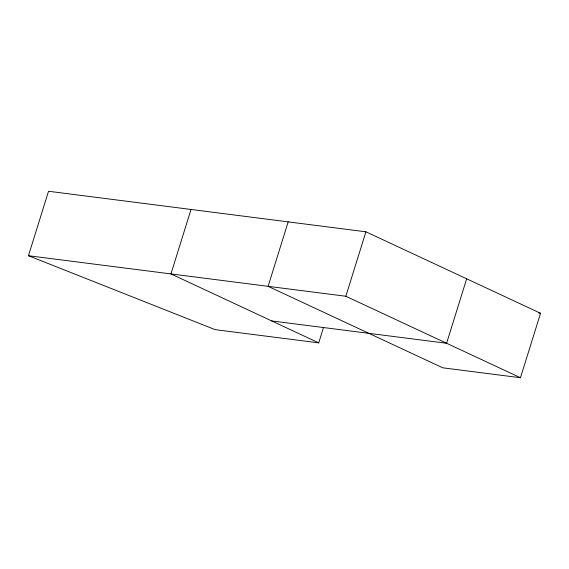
<?xml version="1.0" encoding="UTF-8"?>
<svg xmlns="http://www.w3.org/2000/svg" width="569" height="569" viewBox="0 0 569 569"><rect width="100%" height="100%" fill="white"/><g stroke="black" fill="none" stroke-linecap="round" stroke-linejoin="round"><path stroke-width="0.85" d="M323.477 327.602L318.725 342.865L215.089 329.629L28.45 255.723L48.529 191.262L365.91 231.796L540.55 313.277L520.471 377.738L442.746 367.809L268.106 286.328L288.184 221.867M191.028 209.463L170.949 273.917L318.725 342.865M28.45 255.723L345.831 296.25L365.91 231.796M466.665 278.803L446.587 343.263L271.705 320.93M538.8 313.057L540.55 313.277M345.831 296.25L520.471 377.738"/></g></svg>
